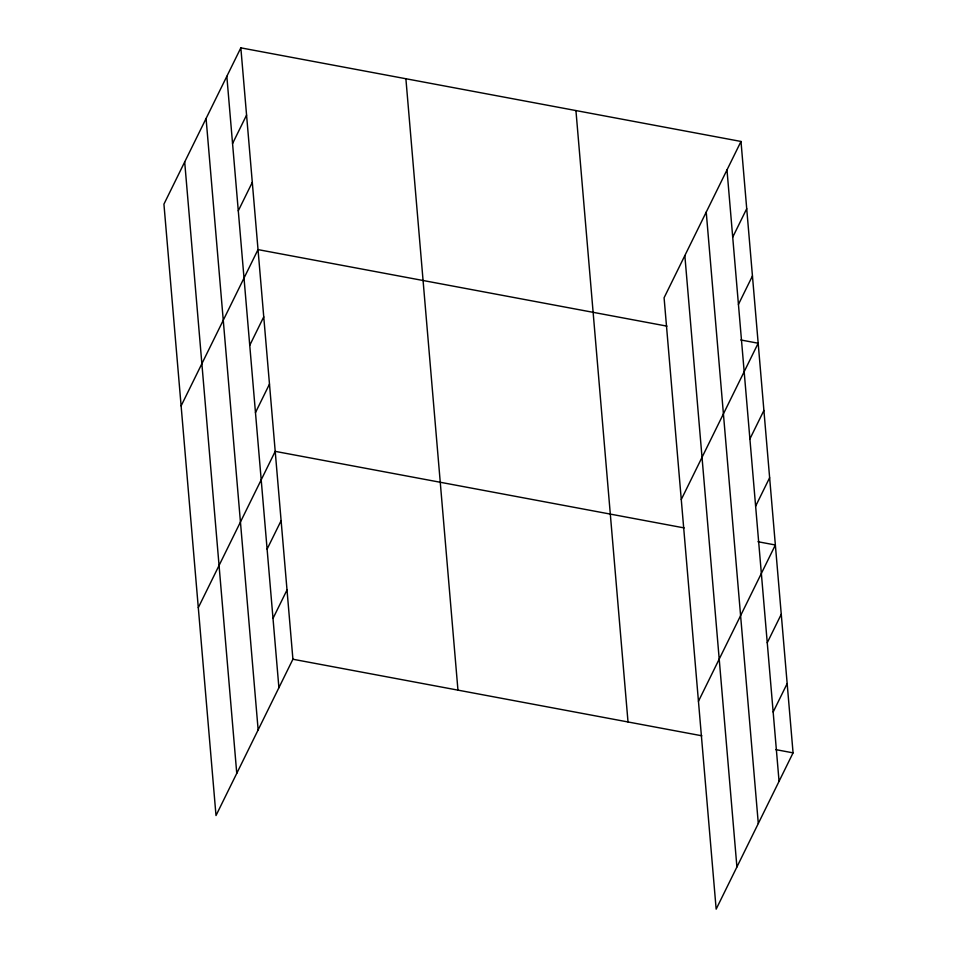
<?xml version="1.0" encoding="UTF-8"?>
<svg xmlns="http://www.w3.org/2000/svg" width="957" height="957" viewBox="0 0 957 957"><rect width="100%" height="100%" fill="white"/><g stroke="black" fill="none" stroke-linecap="round" stroke-linejoin="round"><path stroke-width="1.44" d="M240.841 47.85L163.934 204.14L216.007 815.543L292.914 659.241L240.841 47.85L740.993 141.457L793.066 752.86L716.159 909.15L664.086 297.759L740.993 141.457M232.551 143.574L246.571 115.103M238.281 210.827L252.289 182.356M181.112 405.9L258.019 249.61L666.969 326.146M249.741 345.333L263.749 316.863M255.471 412.587L269.479 384.116M198.302 607.659L275.209 451.369L684.147 527.917M267.099 549.127L281.107 520.668M273.008 618.425L287.016 589.955M732.715 237.18L746.723 208.71M738.433 304.434L752.441 275.963M681.276 499.518L758.171 343.228L740.802 339.974M749.893 438.94L763.901 410.481M755.623 506.193L769.631 477.734M698.454 701.278L775.361 544.988L757.992 541.734M767.251 642.745L781.259 614.274M773.16 712.032L787.168 683.561M292.914 659.241L701.852 735.789M775.696 749.606L793.066 752.86M726.985 169.927L779.058 781.331M706.23 212.107L758.303 823.51M684.841 255.567L736.914 866.97M575.935 110.569L628.019 721.961M405.888 78.737L457.96 690.141M226.833 76.321L278.906 687.712M206.078 118.501L258.151 729.892M184.689 161.96L236.762 773.352"/></g></svg>
